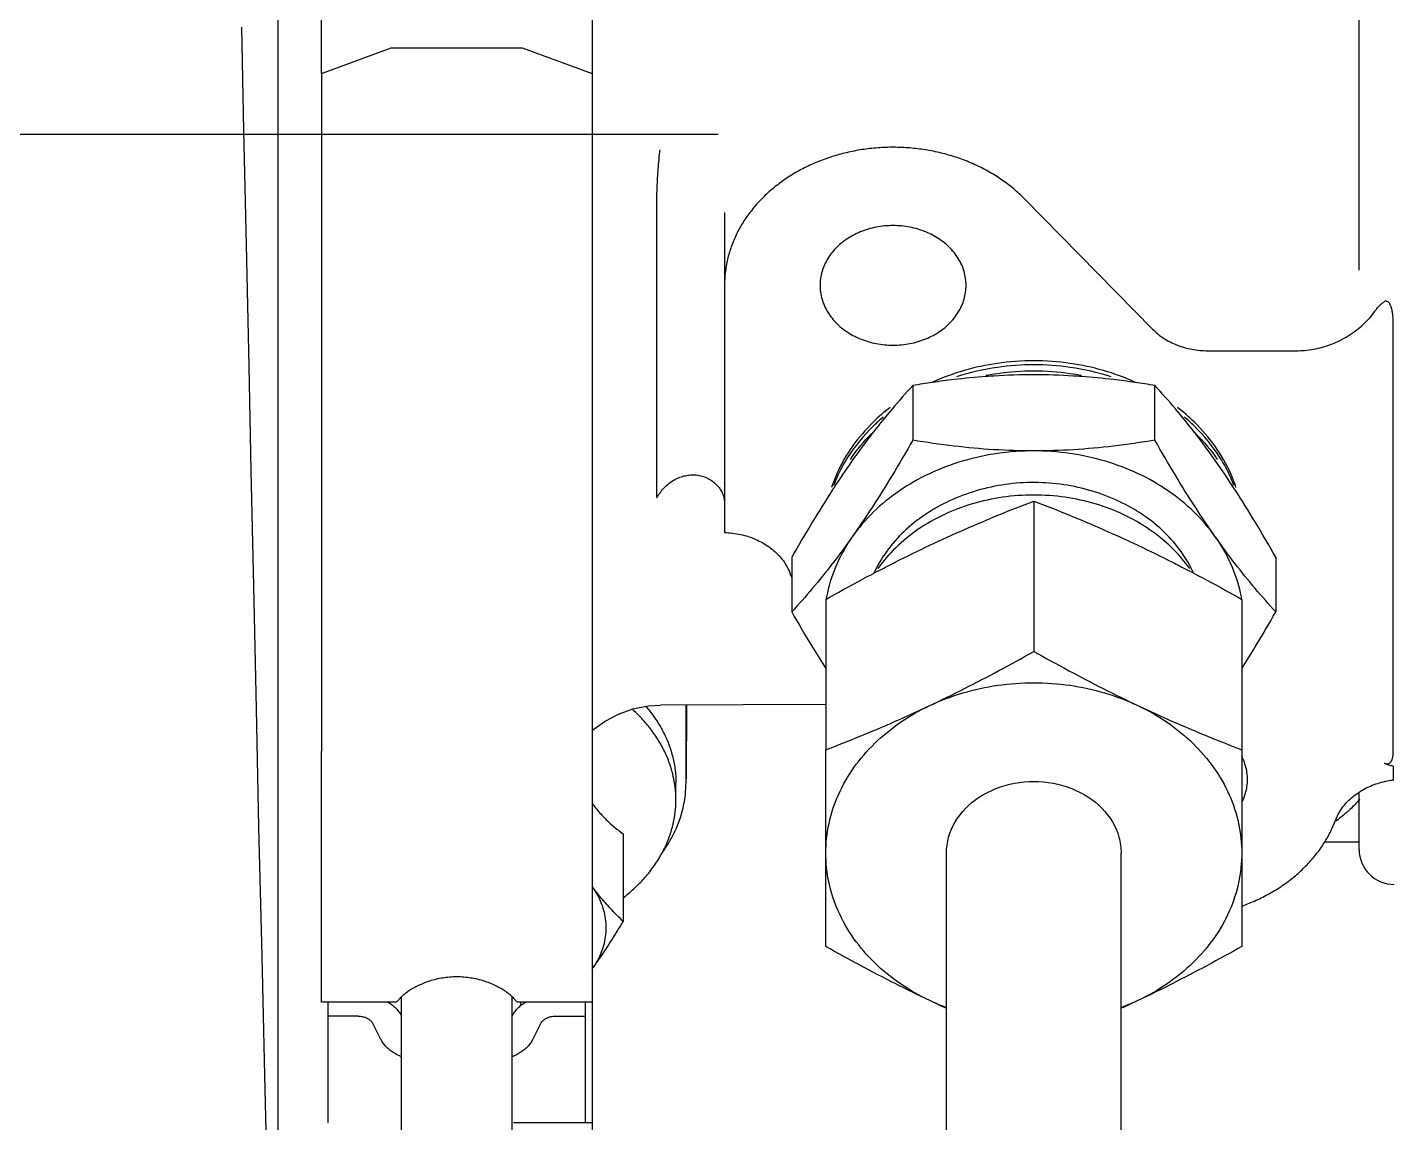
# Model space of a CAD drawing. Header units: millimetres. Extents: x 156850 to 204135, y 56350 to 74150.
# Drawn here: x 175018.2 to 175096.4, y 60736.4 to 60799.1 of the extents above; entities that cross this region are included whole.
import ezdxf

# ---------------------------------------------------------------- set-up
doc = ezdxf.new("R2010")
doc.units = ezdxf.units.MM
doc.header["$LTSCALE"] = 150
doc.linetypes.add('X-2F-PLAN$0$CENTER', pattern=[2, 1.25, -0.25, 0.25, -0.25])
doc.layers.add('-----33 Equipment', color=5, linetype='Continuous')

# ---------------------------------------------------------------- blocks, each defined once
blk = doc.blocks.new('X-2F-PLAN$0$A$C73FA2420')
at = {"color": 0, "linetype": 'X-2F-PLAN$0$CENTER', "ltscale": 2}
blk.add_line((1038.733949000714, 1095.974610281875), (1038.733949000714, 580.5806102819042), dxfattribs=at)
at = {"color": 0, "linetype": 'Continuous'}
for p, q in [((1111.381605029106, 605.7813373709214), (979.291750744218, 605.7821742640226)), ((989.0537537337514, 599.026806143811), (989.053552166326, 603.2823823142098)), ((989.0535686756484, 603.2823823179933), (998.1058028829284, 603.282519936678)), ((998.1058028829284, 603.282519936678), (998.9927989701973, 603.2825976224849)), ((998.9927989701973, 603.2825976224849), (999.0535517670214, 603.2826038200292)), ((999.0535517670214, 603.2826038200292), (999.856316522113, 603.2826909879223)), ((999.856316522113, 603.2826909879223), (1003.406619627029, 603.2829337253934)), ((1022.153963066172, 603.2835904581007), (1003.406619627029, 603.2829337253934)), ((1042.219865300925, 603.2844458235195), (1022.153963066172, 603.2835904581007)), ((1042.219865300925, 603.2844458235195), (1043.675944400718, 599.2845192342065)), ((1042.220031776465, 603.2845308731776), (1114.399016373791, 603.2914221155806)), ((982.1480526556261, 602.8984946683049), (988.2469129643869, 602.898401415383)), ((988.2469129643869, 602.898401415383), (989.0535703498172, 602.8984839572804)), ((988.2469943349715, 601.1804719201173), (988.2469129643869, 602.898401415383)), ((986.9193162888987, 599.8826675898163), (987.8274587030755, 600.3441025600187)), ((1043.675944400718, 599.2845192342065), (1043.67629964184, 591.7845192545792)), ((976.1437212955207, 598.707674994017), (989.3493815471884, 598.7076690946124)), ((976.1426565240836, 592.3576749945059), (989.3503747141222, 592.3576690942282)), ((982.1487686104374, 587.7829591879272), (982.1485554657411, 592.2829591757036)), ((988.8609863549937, 591.8647563580889), (989.0540929663694, 591.8647875683964)), ((989.0542863315204, 587.782382356294), (989.054084764095, 592.0379585194751)), ((1043.67629964184, 591.7845192545792), (1042.22059946612, 587.7844458656036)), ((986.919728311128, 591.1838830881752), (987.8279144286644, 590.7226339753252)), ((988.247529286542, 589.8863504818873), (988.2476106571266, 588.1684209866798)), ((982.1487645966699, 587.7829591935151), (970.1487759490265, 587.7823908086866)), ((982.1487503484823, 588.1685142394854), (988.2476106571266, 588.1684209866798)), ((989.0542856212705, 587.78960663412), (982.1487639364786, 587.7888942469144)), ((988.2476106571266, 588.1684209866798), (989.0542680426734, 588.1685035285191)), ((999.8570506874239, 587.7826910300064), (989.0543028396787, 587.7823823600193)), ((1003.407353792223, 587.7829337674193), (999.8570506874239, 587.7826910300064)), ((1022.155766756041, 587.7835905393003), (1003.407353792223, 587.7829337674193)), ((1042.22059946612, 587.7844458656036), (1022.155766756041, 587.7835905393003)), ((1114.515389386448, 587.7914634695044), (1042.220765940961, 587.7845309149125)), ((998.6935939759715, 586.0103081840207), (993.6731218422065, 586.0103081840207)), ((1006.08778574504, 574.4088676518877), (1006.050784264109, 583.8821890020045)), ((1017.919524550671, 584.0844453740283), (1034.724081660039, 584.0831361737219)), ((1000.633897747379, 582.9917313756305), (1001.598079161835, 582.9917313756305)), ((1001.031376659754, 582.4352277201251), (1001.695311447489, 582.4011133341119)), ((1001.695134581416, 582.3943627682747), (1001.942514296854, 582.3878813731135)), ((1001.695311447489, 582.4011133341119), (1006.056569140521, 582.4011133341119)), ((1001.942514296854, 582.3878813731135), (1006.056701172376, 582.3673098246218)), ((1034.254485053243, 580.2102446730132), (1015.933710292913, 580.2076186406775)), ((1014.522401965922, 576.3605041435803), (1011.390980035649, 576.3601746024797)), ((992.2350801773136, 574.4085949960281), (997.5829132454237, 574.4085652055219)), ((997.5829132454237, 574.4085652055219), (1003.496908116387, 574.4085949960281)), ((1012.107969161472, 574.4095011972822), (1003.496908116387, 574.4085949960281)), ((1024.351906868629, 569.4311178210191), (1021.220484938356, 569.4307882799185)), ((973.1303155736532, 567.5010349528166), (994.0212427347433, 567.501940373797)), ((994.020889659645, 567.5019403552287), (997.5827992776176, 567.5023151995265)), ((1017.73929534771, 562.5032512189937), (1009.128234302625, 562.5023450176814)), ((1027.582566072932, 555.7117464215262), (1035.041710593505, 563.043140806898)), ((973.1306617924711, 557.5010349709773), (994.0215889535611, 557.501940392016)), ((994.021942028543, 557.5019404105842), (997.5838516465155, 557.502315254882)), ((1021.219845571555, 555.5743819120107), (1024.351267501828, 555.5747114531114)), ((1026.342540967278, 552.548779845878), (1026.343241876108, 547.4876078803791)), ((997.5837376788259, 550.5960652488866), (992.2359046107158, 550.5960950393928)), ((1003.497732549673, 550.5960950393928), (997.5837376788259, 550.5960652488866)), ((1012.108793594874, 550.5970012405887), (1003.497732549789, 550.5960950392764)), ((1014.521123232436, 548.6476914075902), (1011.389701302163, 548.6473618664895)), ((998.2339490007143, 545.8439919694792), (998.2339490007143, 543.8787044173805)), ((997.7850333992392, 543.8785048460122), (1001.070313070086, 543.8793326216983)), ((997.8621387261664, 543.8785739931045), (1001.070313309901, 543.87933223648)), ((1030.960127043421, 543.8840347917867), (1075.116580731818, 543.8896496052039)), ((1002.567008242477, 541.9281738079153), (1001.764681970584, 541.9280486596981)), ((1003.322874899022, 541.9241831058753), (1027.984790613642, 541.9280005216133))]:
    blk.add_line(p, q, dxfattribs=at)
for points in [[(1025.45943968033, 607.4256074705045), (1032.396376344725, 607.5742698886315), (1038.951492006541, 607.7222635559156), (1044.857837406103, 607.8468087671208)], [(984.0306364421267, 606.5052721967804), (991.6885837867158, 606.6853786081192), (999.0577498066705, 606.8581779783126), (1005.854567594477, 607.0021400232217)], [(1005.854367327993, 607.0021360616083), (1012.870048747165, 607.1506382126827), (1019.491059918771, 607.2991952096927), (1025.459490196547, 607.4256084808148)], [(964.4696564393817, 605.9739529545186), (969.475586739718, 606.1177725482266), (974.4327297031414, 606.2608362627216), (979.3317749825073, 606.3924535894184), (984.0311036667554, 606.5052827430773)], [(1004.587646463071, 587.7829750829842), (1004.630516281934, 587.7391550174798), (1005.136380136944, 587.0489232452237), (1005.54116444313, 586.2842879823293), (1005.836526676663, 585.4564036465017), (1006.011162967421, 584.5744286717963), (1006.053229476092, 583.8822497295914)]]:
    blk.add_lwpolyline(points, dxfattribs=at)
blk.add_arc((997.7853036220185, 541.8785048685968), 2, 90.00793474551011, 180.0079347455097, dxfattribs=at)
for points, start_tangent, end_tangent in [([(988.2469943349715, 601.1804719201173), (988.2395791639574, 601.045080927317), (988.2174935098737, 600.9128402858041), (988.181251534028, 600.7868279943941), (988.1316968563478, 600.6699770888081), (988.0699829331134, 600.565007392317), (987.9975462118164, 600.474362207402), (987.9160726943519, 600.4001514491974), (987.8274587030755, 600.3441025600187)], (4.736550355221786e-05, -0.9999999988791386), (-0.8915169130564682, -0.452987410131782)), ([(985.922835413483, 598.7087127988925), (986.0168570353417, 598.9160285139224), (986.1606143409153, 599.1683062323136), (986.3253282568185, 599.394251577789), (986.5085432778578, 599.590496225981), (986.7075280903373, 599.754114621086), (986.9193162888987, 599.8826675898163)], (0.3778856662306148, 0.9258522685916486), (0.8915169130647802, 0.4529874101129385)), ([(988.8503663230222, 599.1881003793096), (988.66715130175, 598.9918557311757), (988.4681664893869, 598.828237336129), (988.2700347327627, 598.7067067893222)], (-0.6359842046711679, -0.7717020742551765), (-0.887090688100805, -0.4615951809598292)), ([(989.0563915648963, 599.4802714816178), (989.0150802388089, 599.4140457249014), (988.8503663230222, 599.1881003793096)], (-0.5164761959162857, -0.8563015468010876), (-0.6359842046175744, -0.7717020742982954)), ([(989.11977731972, 598.9080472179921), (989.0605620010756, 598.9914474553079), (989.0550232224632, 599.0279294681968)], (-0.7154899215305852, 0.6986230544331558), (0.003430566304979178, 0.999994115593597)), ([(989.3505182837835, 598.7087558560888), (989.3082733232295, 598.7517269944074), (989.202618607902, 598.847735764226), (989.11977731972, 598.9080472179921)], (-0.6910393935986695, 0.7228170975420593), (-0.8532218231500562, 0.521548195761836)), ([(989.351527722436, 592.3565676262951), (989.4325642395997, 592.4457626247895), (989.5688099851832, 592.6147759016021), (989.7115972421598, 592.8186224764213), (989.8567081046058, 593.0577977232169), (989.9995386694791, 593.3326655916753), (990.1342725713039, 593.6414484439883), (990.2547255791724, 593.9804944191128), (990.3550620754249, 594.3446314602043), (990.4305991431465, 594.7289749450283), (990.4775843264069, 595.1280843419954), (990.4934003340313, 595.5348887796863), (990.477121845237, 595.9417428239831), (990.4296272656647, 596.3411564488779), (990.3534144525183, 596.7263097832911), (990.2524368424201, 597.0907430162188), (990.1320256489562, 597.4282408176805), (989.9983035895275, 597.7339684278122), (989.8566326556029, 598.0064223799272), (989.7114455936244, 598.2457348288153), (989.5679916420486, 598.4504832085804), (989.4319016283844, 598.6192278750823), (989.3505182837835, 598.7087558560888)], (0.6907608144208028, 0.7230833266356447), (-0.691039393655688, 0.7228170974854293)), ([(986.919728311128, 591.1838830881752), (986.7079279366881, 591.31239271292), (986.5089276264189, 591.4759703839081), (986.3256940166466, 591.6721775348997), (986.1609586983686, 591.8980891692918), (986.0171774956398, 592.150337464991), (985.9235518833157, 592.3566164094955)], (-0.8915993892061057, 0.4528250535983576), (-0.3783221142061763, 0.9256740127616944)), ([(988.2728752332041, 592.3587963610771), (988.4684786093421, 592.2386303063831), (988.6674789197277, 592.0750526355114), (988.8507125293836, 591.8788454845198)], (0.8863434840020052, -0.4630283235047342), (0.6360916240156783, -0.7716135340041641)), ([(989.0553569606273, 592.0368353492813), (989.0608897128841, 592.0732856853865), (989.1200971042272, 592.1566234984202)], (-0.003540087485369931, 0.999993733867971), (0.7156937167812004, 0.6984142780350073)), ([(989.1200971042272, 592.1566234984202), (989.2028700488154, 592.2168416720815), (989.3085341465194, 592.3128229500144), (989.351527722436, 592.3565676262951)], (0.8534589701901562, 0.521160038952688), (0.690760814450243, 0.7230833266107927)), ([(988.8507125293836, 591.8788454845198), (989.0154478476616, 591.6529338501277), (989.0567655293271, 591.5867164119845)], (0.6360916238322141, -0.7716135341553445), (0.5165823693183369, -0.8562374995941504)), ([(987.8279144286644, 590.7226339753252), (987.9165337343002, 590.6666032174253), (987.9980142838322, 590.5924091287889), (988.0704595921561, 590.501778764592), (988.1321834577248, 590.3968216960784), (988.1817492019618, 590.2799809327116), (988.2180031120079, 590.1539760620217), (988.2401012908667, 590.0217399473186), (988.247529286542, 589.8863504818873)], (0.8915993892163349, -0.452825053582363), (4.736547918985229e-05, -0.9999999988794315)), ([(990.9564999206923, 587.7816422948963), (991.0194296451518, 587.7350078616291)], (0.8022904157957595, -0.5969339064957118), (0.8045723733524421, -0.5938546085038349)), ([(991.0234035733156, 587.7362598467735), (990.9640888138674, 587.77773805568)], (-0.823927751318445, 0.5666948566992409), (-0.8150480243792887, 0.5793934051704377)), ([(991.0194296451518, 587.7350078616291), (991.2712605244014, 587.5519866427057), (991.7055139297154, 587.2486103376141), (992.1601965148002, 586.9451038730913), (992.6367075538728, 586.6398212815984), (993.1388072335394, 586.3297211366007), (993.6731218422065, 586.0103081840207)], (0.804572373359944, -0.5938546084912547), (0.861665548580384, -0.5074765830949093)), ([(995.6479915718082, 587.777626021707), (995.2978835689137, 587.5518920376198), (994.819356400054, 587.3121025952278), (994.3242498856271, 587.1389228379121), (993.817988515948, 587.0342501595151), (993.3061189968139, 586.9992313755793), (992.7942494777963, 587.0342501595151), (992.2879881082335, 587.1389228379121), (991.7928815938067, 587.3121025952278), (991.3143544249469, 587.5518920376198), (991.0234035733156, 587.7362598467735)], (-0.8150718925663587, -0.5793598276959515), (-0.8239277511737599, 0.5666948569077942)), ([(993.6731218422065, 586.0103081840207), (993.9864147218177, 586.3297166246921), (994.3072132030502, 586.6398161742836), (994.6408195450203, 586.9451012338977), (994.9915420496836, 587.2486107053119), (995.3623462995747, 587.5519880774082), (995.6593317493098, 587.7834140196792)], (0.6909177556848999, 0.722933368215479), (0.794884525420788, 0.6067607364089292)), ([(1000.412341166171, 587.7839988754131), (1000.188025263138, 587.606304945075), (999.8930462860735, 587.3557450521039), (999.6196054674219, 587.1024908492109), (999.365506228758, 586.8445331396069), (999.1282546849689, 586.5791390832164), (998.9051868529059, 586.3026633557165), (998.6935939759715, 586.0103081840207)], (-0.7921738640847894, -0.6102954768473526), (-0.5645882051199241, -0.8253727392151653)), ([(995.026095054578, 586.0045272288844), (995.2666573839961, 585.7060386365047), (995.8327906372724, 585.0923522118828), (996.4398852435406, 584.549473164021), (997.0827616858296, 584.0820331454743), (997.5607963480288, 583.796595285181)], (0.6115960722629502, -0.7911701741042401), (0.8777693981341025, -0.4790833786510421)), ([(1001.584325734293, 583.0660073693725), (1002.097804836696, 583.168811138894), (1002.81413308077, 583.3887446866138), (1003.511860325816, 583.6940201898105), (1004.185033808812, 584.0820331454743), (1004.827910251101, 584.549473164021), (1005.435004857369, 585.0923522118828), (1005.824566493044, 585.5020750591066)], (0.9879169342747536, 0.1549842926647443), (0.6656401466239885, 0.746272869131646)), ([(1005.988067668397, 584.7130904680234), (1005.792091664625, 584.5494731632061), (1005.149215222686, 584.082033145125), (1004.476041740156, 583.6940201896941), (1003.77831449511, 583.3887446864974), (1003.061986250919, 583.1688111387775), (1002.333168467623, 583.0360959420796), (1001.598079161835, 582.9917313756305)], (-0.7574361125538652, -0.6529092857342466), (-0.9999999999998191, 0)), ([(997.5607963480288, 583.796595285181), (997.7559351688251, 583.6940201898105), (998.4536624138709, 583.3887446866138), (999.1699906579452, 583.168811138894), (999.8988084412413, 583.0360959420796), (1000.633897747379, 582.9917313756305)], (0.8777693981417806, -0.4790833786358131), (1.000000000000218, 0)), ([(997.5613391881343, 583.7992099553812), (998.434460857301, 583.2483151509077), (1000.03278972744, 582.6157505931915), (1001.031397913001, 582.4354340761784)], (0.8093748940691468, -0.5872923299775252), (0.9947380596130546, -0.1024509285342427)), ([(1018.234386284719, 583.882419139496), (1018.513631123235, 583.645280130615), (1018.744575515739, 583.3886000785278), (1018.929330771789, 583.1185020544217), (1019.071772071766, 582.8346026004874), (1019.172197895125, 582.5358271945152), (1019.226711620926, 582.2312333945301), (1019.234645058168, 581.9302887854865), (1019.197155389353, 581.6351622255752), (1019.11477275833, 581.3496948500979), (1018.988436716376, 581.0794462469057), (1018.820728887222, 580.8319658857072), (1018.61696278688, 580.6161497946014), (1018.385268231621, 580.4406271902844), (1018.135332185659, 580.3120165962027), (1017.875687651569, 580.2338905932265), (1017.612705603708, 580.2077984650969)], (0.8042271459386279, -0.5943220488383616), (-0.9999998294599035, 0.0005840202442133373)), ([(1017.917745457613, 584.0843444723869), (1018.214088052744, 583.8972755076829)], (0.8781442623701701, -0.4783959181113132), (0.8096641092933988, -0.5868935424096345)), ([(1018.214088052744, 583.8972755076829), (1018.234386284719, 583.882419139496)], (0.8096641084318673, -0.58689354359457), (0.8042271460169375, -0.5943220487371911)), ([(1034.724081660039, 584.0831361737219), (1035.722455995623, 584.0630510416813), (1036.759795094025, 584.0020047412836), (1037.839300159365, 583.8975920128287)], (0.9999999800383077, 0.000199808599518743), (0.9934300805302783, -0.1144407055997705)), ([(1000.633897747379, 582.9917313756305), (1001.3689870534, 583.0360959420796), (1001.584325734293, 583.0660073693725)], (1.000000000000085, 0), (0.9879169342752828, 0.1549842926632395)), ([(1015.933710292913, 580.2076186406775), (1015.89994596818, 579.7434147429303), (1015.822869559634, 579.2869814436999), (1015.703494926216, 578.844323919795), (1015.543391892221, 578.421263062628), (1015.344665835262, 578.0233620736981), (1015.109930010047, 577.6558533220086), (1014.842271178728, 577.3235695253825), (1014.545209030388, 577.0308802163927), (1014.222649888135, 576.7816342742299), (1013.878835349693, 576.5791093258886), (1013.518286514678, 576.4259686509031)], (-0.02555191802889645, -0.9996734964405084), (-0.9445387240290809, -0.3284000590880471)), ([(1035.041710593505, 563.043140806898), (1035.60206813633, 563.6494894018979), (1036.112910778844, 564.3178484676755), (1036.569654216641, 565.0422200130997), (1036.968199710944, 565.8161032752832), (1037.304971921956, 566.632555873075), (1037.576948142028, 567.4842502077227), (1037.781687658513, 568.3635431146831), (1037.917353266501, 569.262543990917), (1037.982727706549, 570.173187038803), (1037.977224129834, 571.0872995742247), (1037.900891953381, 571.9966782302945), (1037.75441621861, 572.8931626768899), (1037.539111390826, 573.7687082712073), (1037.256909574964, 574.6154582455056), (1036.910343174124, 575.4258142405888), (1036.502522118622, 576.1925045654061), (1036.037105920957, 576.9086494314834), (1035.518271197216, 577.5678221975104), (1034.950674316497, 578.1641072359052), (1034.339407736203, 578.6921547750826), (1033.689956674119, 579.1472261757008), (1033.008149100584, 579.5252376245917), (1032.300104151829, 579.822796579625), (1031.572173748282, 580.0372335066204), (1030.830890610814, 580.1666236371966), (1030.08322771464, 580.2098072691006)], (0.7131876632930989, 0.7009731499326062), (-0.9999999944953949, -0.0001049220784103298)), ([(1011.390980035649, 576.3601746024797), (1009.369031149079, 575.1736044238787), (1008.142063060077, 574.4155542305089)], (-0.8682738548693562, -0.4960851871910327), (-0.8452307064521591, -0.5344015838958605)), ([(1015.690975124249, 572.8954167460906), (1014.142394820927, 574.0373784393887), (1012.726413836121, 575.1817643545801), (1011.390980035649, 576.3601746024215)], (-0.8173237157662111, 0.5761787427926532), (-0.7360651137472143, 0.6769107388159503)), ([(1013.518286514678, 576.4259686509031), (1013.352368617314, 576.3670656955219)], (-0.9445387240931757, -0.3284000589047733), (-0.9401773706637316, -0.3406853558483932)), ([(1018.482505578198, 573.9586384666036), (1018.360215464141, 574.0381442212965), (1016.529524790472, 575.1824976149946), (1014.522401965922, 576.3605041435221)], (-0.8377115749739382, 0.5461129161205905), (-0.8682044839036815, 0.4962065841257055)), ([(989.1367483994691, 568.4554402164067), (990.11048749357, 570.4432619190775), (991.1396132739028, 572.4151933633839), (992.2350801773136, 574.4085949960863)], (0.4275094816813682, 0.9040108644658943), (0.4896851499756668, 0.8718993370184426)), ([(989.1367483995855, 568.4554402164067), (991.3138775288826, 571.6230258155847), (994.2472129386151, 573.6905336902128), (997.5829132454237, 574.4085652055219)], (0.4275094817108079, 0.9040108644520626), (0.9999999999999651, -9.195953852327366e-12)), ([(997.5829132454237, 574.4085652055219), (1000.918663271354, 573.6905336900963), (1003.852141843061, 571.6230258155265), (1006.029490308021, 568.4554402162903)], (0.9999999999999569, -9.195822856802949e-12), (0.4275606362289374, -0.9039866715541406)), ([(1003.496908116387, 574.4085949960863), (1004.292762117693, 572.4009626954212), (1005.128105431795, 570.4316476199892), (1006.029490308021, 568.4554402162903)], (0.3586706429266817, -0.9334641770858497), (0.4275606362004118, -0.9039866715676381)), ([(1012.107969161472, 574.4095011972822), (1013.211369499681, 572.401601484511), (1013.786128329113, 571.3140798434033)], (0.4897379966103272, -0.8718696546366348), (0.4616179849927172, -0.887078821712695)), ([(1012.16714137129, 574.3826164472848), (1012.119603729923, 574.3907288180781)], (-0.9852417423183202, 0.1711686571547469), (-0.986248346210653, 0.1652700807747481)), ([(1015.690975124366, 572.8954167459742), (1012.483059728169, 574.321191046678), (1012.16714137129, 574.3826164472848)], (-0.817323715770999, 0.5761787427858139), (-0.9852417421744792, 0.1711686579872439)), ([(1030.083664857666, 574.739805715275), (1029.686160188285, 574.7114805206074), (1029.294038916123, 574.6270110469195), (1028.912603808334, 574.4875395988929), (1028.547013120726, 574.2949522885028), (1028.202210840071, 574.051853529003), (1027.882859825739, 573.7615308138193), (1027.593278752407, 573.4279102598084), (1027.337383707054, 573.0555035124999), (1027.118635231629, 572.6493467345135), (1026.939991523628, 572.2149324992206), (1026.803868432879, 571.7581355142174), (1026.712106790626, 571.2851331747952), (1026.66594751575, 570.8023220264004), (1026.666014833259, 570.3162312615314), (1026.712307832786, 569.833434423781), (1026.804200480809, 569.3604605122819), (1026.940450086957, 568.903705687786), (1027.119214109029, 568.4693467757315), (1027.338075070526, 568.0632577351062), (1027.594073252054, 567.6909302237909), (1027.883746717591, 567.3573993325117), (1028.203178130323, 567.0671754943905), (1028.548047728487, 566.8241834890796), (1028.913691742229, 566.6317093666294), (1029.2951654637, 566.4923560090829), (1029.687310115085, 566.4080079317791), (1030.084683001274, 566.3798057796084)], (-0.9999999880193416, -0.0001547899049756873), (0.9999999945126836, 0.0001047627896547102)), ([(1030.084822612815, 566.3798057978274), (1030.482327282079, 566.4081309923786), (1030.874448554358, 566.4926004661829), (1031.25588366203, 566.6320719142095), (1031.621474349638, 566.8246592244832), (1031.96627663041, 567.0677579840994), (1032.285627644625, 567.358080699225), (1032.575208718074, 567.691701253294), (1032.83110376331, 568.0641080004862), (1033.049852238852, 568.4702647785889), (1033.228495946736, 568.9046790138236), (1033.364619037602, 569.361475998885), (1033.456380679738, 569.8344783383072), (1033.502539954614, 570.3172894865857), (1033.502472637105, 570.8033802515129), (1033.456179637695, 571.286177089205), (1033.364286989672, 571.7591510007042), (1033.228037383524, 572.2159058253164), (1033.049273361219, 572.6502647374291), (1032.830412399839, 573.0563537778798), (1032.574414218427, 573.4286812893115), (1032.28474075289, 573.7622121805907), (1031.965309340041, 574.0524360185955), (1031.620439741993, 574.2954280240228), (1031.254795728135, 574.4879021464731), (1030.873322006781, 574.6272555040196), (1030.481177355396, 574.7116035813233), (1030.083804469206, 574.7398057333776)], (0.9999999880199674, 0.0001547899050240049), (-0.9999999945128264, -0.0001047627982182266)), ([(1020.051913380274, 572.8958745492855), (1018.482505578198, 573.9586384666036)], (-0.8173236919437225, 0.5761787765854943), (-0.8377115749897784, 0.5461129160971468)), ([(1023.100811858196, 570.7218383142026), (1022.257394281216, 571.695292565506), (1019.300730220508, 573.7799576082034), (1018.52198536112, 574.0801261598244)], (-0.6099215928618148, 0.7924617659930192), (-0.9494584565673995, 0.3138927193368299)), ([(1020.228918416426, 573.1608998245792), (1019.071813234477, 573.780095492315), (1018.618537145667, 573.9653374429909)], (-0.8450820871725073, 0.5346365737022565), (-0.9360993822519917, 0.3517356202435603)), ([(1021.220484938356, 569.4307882799185), (1019.198645569268, 570.6176926111802), (1017.371084431652, 571.7606625957997), (1015.690975124249, 572.8954167460906)], (-0.8682044839012499, 0.4962065841299008), (-0.8173237157697839, 0.5761787427877383)), ([(1020.605407892261, 562.502520400798), (1020.012786312611, 566.6068334453157), (1018.30602172378, 570.2162484672735), (1015.690975124366, 572.8954167459742)], (4.614229969201501e-05, 0.9999999989354412), (-0.8173237157612524, 0.5761787427997477)), ([(1021.582274910645, 571.7679765135981), (1020.051913380274, 572.8958745492855)], (-0.7917528990377656, 0.6108415071567148), (-0.8173236919424542, 0.5761787765871864)), ([(1020.124216365512, 573.0042007475859), (1021.597688736627, 571.7833318571211)], (0.8283838981186917, -0.5601607959663033), (0.7068374256258226, -0.7073760341815698)), ([(1022.553472892614, 571.1172483739792), (1022.028194396524, 571.6959316671127), (1020.228918416426, 573.1608998245792)], (-0.645157955317337, 0.7640492213796191), (-0.8450820871865584, 0.5346365736800933)), ([(1021.597688736627, 571.7833318571211), (1021.702372856205, 571.6770795579068)], (0.7068374255870433, -0.7073760342225064), (0.696799654420584, -0.7172658095837094)), ([(1013.618635830353, 553.3549739278969), (1015.926159711322, 555.0051272449782), (1017.710298211197, 557.6082581357914), (1018.671792256646, 560.792906369199), (1018.683434358682, 564.1305999914184), (1017.746426297235, 567.3211300672847), (1015.979057059856, 569.9470919861924), (1013.613480263622, 571.654922546295)], (0.910019354871953, 0.4145657652994598), (-0.9097879661900564, 0.415073314699717)), ([(1013.786128329113, 571.3140798434033), (1014.238877666648, 570.4322924799053), (1015.206713156076, 568.4564059987315)], (0.4616179849871577, -0.8870788217156963), (0.4275606362062613, -0.903986671564898)), ([(1013.86714473716, 553.575527705194), (1015.06129655824, 554.5982956226799), (1016.948368883925, 557.3433021355304), (1017.95255320624, 560.7107114113169), (1017.952730707475, 564.2943663112819), (1016.948879978387, 567.6620274186134), (1015.062079600757, 570.4075072199921), (1013.865994658321, 571.4320173260057)], (0.8160657291809416, 0.577959103792387), (-0.8161247529544178, 0.5778757544794613)), ([(1021.700854954077, 571.676149122999), (1021.582274910645, 571.7679765135981)], (-0.7895398311449765, 0.6136993197296617), (-0.7917528989414321, 0.6108415072810851)), ([(1022.987018770655, 570.6344075418892), (1021.700854954077, 571.676149122999)], (-0.7642469089197544, 0.644923764647128), (-0.7895398310701347, 0.6136993198252122)), ([(1024.351906868629, 569.4311178210191), (1023.006702148356, 570.6177867472288), (1022.987018770655, 570.6344075418892)], (-0.736065113758948, 0.6769107388031994), (-0.76424690891616, 0.6449237646417033)), ([(1020.605407892144, 562.502520400798), (1020.67682306387, 564.7860464631813), (1020.884256245219, 567.074405323423), (1021.22048493824, 569.4307882799185)], (4.614232324155405e-05, 0.9999999989354573), (0.1633946995646378, 0.9865607797566872)), ([(1024.528396670008, 568.2917784138117), (1024.351906868629, 569.4311178210191)], (-0.1423788464079922, 0.9898122367881603), (-0.163311624887448, 0.9865745350334377)), ([(988.6948953270912, 567.5046388325281), (989.1367483994691, 568.4554402164067)], (0.4153544232726114, 0.9096596633179083), (0.427509481646114, 0.9040108644828673)), ([(988.7470210972242, 567.5418187287287), (989.1367483995855, 568.4554402164067)], (0.3571470712043416, 0.9340481623182016), (0.4275094816330644, 0.9040108644888071)), ([(1006.029490308021, 568.4554402162903), (1007.188111204654, 564.5698231019196), (1007.188254366629, 560.4348073526053), (1006.02990252478, 556.5491902381182)], (0.4275606361340912, -0.9039866715990126), (-0.427509481644524, -0.9040108644834183)), ([(1006.029490308021, 568.4554402162903), (1007.003367046011, 566.4676256052917), (1008.032629369525, 564.495714492281), (1009.128234302625, 562.5023450176814)], (0.4275606362179188, -0.9039866715593926), (0.4897379966175153, -0.8718696546325765)), ([(1015.206713156076, 568.4564059987315), (1016.11300656572, 566.4690295135952), (1016.949078312726, 564.4971163938753), (1017.73929534771, 562.5032512189937)], (0.4275606362148673, -0.9039866715607383), (0.3586706429398376, -0.9334641770808275)), ([(1024.86546397896, 565.2256705499021), (1024.687886302127, 567.0750754682813), (1024.528396670008, 568.2917784138117)], (-0.07306061833681156, 0.9973275019010459), (-0.1423788464453585, 0.989812236782836)), ([(1024.543278442812, 556.7039441902307), (1025.618060040404, 560.4185947093065), (1025.618464077241, 564.5861025879276), (1024.543620064738, 568.302904682816)], (0.4122918293094828, 0.9110518357835972), (-0.4122174410001813, 0.91108549617213)), ([(997.5827935560374, 567.4993082794826), (998.4945490884129, 567.3769547792035), (1000.136854864541, 566.4114726323751), (1001.273402825696, 564.6717339187744), (1001.679085709155, 562.5023152271751)], (0.999999994744722, 0.0001025224784799882), (4.010216018207186e-05, -0.9999999991959164)), ([(1024.846735866857, 558.079107285128), (1025.389595674817, 560.4191816906095), (1025.389816218638, 564.5867379232077), (1024.846478372347, 566.9291875769268)], (0.3090342953267511, 0.9510508947010871), (-0.3090834118083424, 0.9510349333988151)), ([(1024.966344501125, 562.5019663643907), (1024.895141368383, 564.7864700435894), (1024.86546397896, 565.2256705499021)], (7.408709416758752e-05, 0.9999999972555191), (-0.07306061831610361, 0.9973275019025212)), ([(1024.935930398409, 565.2403671828797), (1025.045656245202, 564.5867994769942), (1025.195019669714, 562.5019449981046)], (0.1882747221014817, -0.9821164029879237), (-0.0001185007111559215, -0.9999999929788574)), ([(1001.679085709155, 562.5023152271751), (1001.273553044419, 560.3328965355759), (1000.137125549372, 558.5931578219752), (998.4948866267223, 557.627675675205), (997.5838573682122, 557.5053221749258)], (3.462188059075874e-05, -0.9999999994007078), (-0.9999999947452078, -0.0001025145041944651)), ([(1009.128234302509, 562.5023450176814), (1008.025133769377, 560.4947127170162), (1006.997760132188, 558.5253976417007), (1006.029902524664, 556.5491902380018)], (-0.4896851499754238, -0.8718993370185987), (-0.4275094816859061, -0.9040108644638408)), ([(1017.73929534771, 562.5032512188773), (1016.943457613583, 560.4953515061061), (1016.108235443826, 558.5260425016168), (1015.207125372719, 556.5501560203847)], (-0.3586201562360099, -0.9334835743286622), (-0.427509481674206, -0.9040108644692992)), ([(1015.690016074223, 552.1108071940835), (1018.305309890653, 554.7893459380139), (1020.012407554081, 558.3983500602772), (1020.605407892261, 562.502520400798)], (0.8174340149746396, 0.5760222488433067), (4.614235897949335e-05, 0.9999999989354256)), ([(1021.219845571555, 555.5743819120107), (1020.881819179049, 557.9478208384244), (1020.675725316396, 560.2333921932732), (1020.605407892144, 562.502520400798)], (-0.1633116248810429, 0.9865745350345223), (4.614229983824143e-05, 0.9999999989354429)), ([(1024.865150525467, 559.779430026596), (1024.895740211708, 560.2325779167004), (1024.966344501125, 562.5019663643907)], (0.07317352365216483, 0.9973192244394741), (7.410571420633774e-05, 0.999999997254215)), ([(1025.195019669714, 562.5019449981046), (1025.04546394432, 560.4192432407872), (1024.935489031719, 559.7647181825014)], (-0.0001185007251579836, -0.9999999929787854), (-0.1884393648653993, -0.9820848261575641)), ([(1024.528015350574, 556.7151501905173), (1024.689399476047, 557.9472565503092), (1024.865150525467, 559.779430026596)], (0.1424434414518747, 0.9898029430079763), (0.07317352367019134, 0.9973192244380603)), ([(989.1371606162284, 556.5491902380018), (988.6959806870436, 557.4983763236087)], (-0.4275606362310105, 0.9039866715532681), (-0.4154254671896217, 0.9096272210143473)), ([(989.1371606162284, 556.5491902381182), (988.747957639047, 557.4612754866248)], (-0.427560636299579, 0.9039866715207763), (-0.3573194256686726, 0.9339822418225696)), ([(992.2359046108322, 550.5960950393928), (991.1326667317189, 552.6036918804748), (990.1051572833676, 554.572985460225), (989.1371606162284, 556.5491902380018)], (-0.4897379966076717, 0.8718696546379965), (-0.4275606361949123, 0.9039866715702543)), ([(997.5837376788259, 550.5960652488866), (994.247987652896, 551.3140967641957), (991.3145090810722, 553.3816046388238), (989.1371606162284, 556.5491902381182)], (-1.00000000000004, -1.014539152143696e-10), (-0.4275606361654536, 0.9039866715841006)), ([(1006.02990252478, 556.5491902381182), (1003.852773395367, 553.381604638882), (1000.919437985634, 551.3140967641957), (997.5837376788259, 550.5960652488866)], (-0.4275094816845619, -0.9040108644644914), (-0.9999999999999651, 5.537563515423218e-11)), ([(1006.029902524664, 556.5491902380018), (1005.123551139026, 554.5613756268867), (1004.287621803582, 552.5894645139924), (1003.497732549789, 550.5960950392764)], (-0.4275094816767722, -0.9040108644681082), (-0.3586201562338243, -0.9334835743293469)), ([(1015.207125372719, 556.5501560203847), (1014.233611777541, 554.5627795351902), (1013.787256965414, 553.6934636358055)], (-0.4275094816895877, -0.9040108644621421), (-0.461555517980842, -0.8871113254951473)), ([(1024.351267501828, 555.5747114531114), (1024.528015350574, 556.7151501905173)], (0.1633946995203939, 0.9865607797640025), (0.142443441397007, 0.9898029430160156)), ([(1015.690016074223, 552.1108071940835), (1017.381321336608, 553.2523789280094), (1019.212063166429, 554.3963740607142), (1021.219845571555, 555.5743819120107)], (0.8174340150270253, 0.5760222487688446), (0.8682738548709299, 0.4960851871883782)), ([(1022.986202793894, 554.3718495956855), (1023.016127791139, 554.3971147713019), (1024.351267501828, 555.5747114531114)], (0.7643991478229808, 0.6447433154504816), (0.7362324042774496, 0.6767287838505763)), ([(1027.582566072932, 555.7117464215262), (1027.306964722578, 555.4084188729175), (1027.06076083926, 555.0694966022274), (1026.847019543173, 554.6991990286042), (1026.668401810457, 554.3021361790015), (1026.527131346287, 553.8832512949011), (1026.424966899795, 553.447759291681), (1026.363180369255, 553.0010818354785), (1026.342540967278, 552.548779845878)], (-0.7131876632901704, -0.7009731499351299), (0.000138487451519834, -0.9999999904105835)), ([(1018.522002114216, 550.9281018823967), (1019.299448574544, 551.2276194774895), (1022.255935174529, 553.3110541498754), (1023.099805408739, 554.2846091265092)], (0.949487308205742, 0.3138054358296107), (0.6100664388069365, 0.7923502636090773)), ([(1020.227817288833, 551.8463853097055), (1022.027221472817, 553.3108651707298), (1022.552212595823, 553.8889982557157)], (0.8451956010487511, 0.5344571039550294), (0.6453254684541277, 0.7639077429666484)), ([(1021.69920244033, 553.329932357301), (1022.986202793894, 554.3718495956855)], (0.7896869472114575, 0.6135100043225296), (0.7643991478005948, 0.644743315468939)), ([(1013.787256965414, 553.6934636358055), (1013.204509196919, 552.5908664155868), (1012.108793594874, 550.5970012405887)], (-0.4615555179833418, -0.8871113254936853), (-0.4896851499693036, -0.8718993370220613)), ([(1020.050982295419, 552.1112869594945), (1021.575857608346, 553.2344766812748)], (0.8174335753705294, 0.576022872685696), (0.791987145389634, 0.6105377642190224)), ([(1021.591865526629, 553.2185754515231), (1020.123219082598, 552.0030093438108)], (-0.7074265822790166, -0.7067868353930066), (-0.8284944378880935, -0.559997291411697)), ([(1021.575857608346, 553.2344766812748), (1021.600074247108, 553.2531593422755), (1021.69920244033, 553.329932357301)], (0.7919871454049026, 0.6105377642002858), (0.7896869470694399, 0.6135100045035256)), ([(1021.700728205615, 553.3289468790754), (1021.591865526629, 553.2185754515231)], (-0.6969953403607541, -0.7170756553649856), (-0.7074265823985696, -0.7067868352733883)), ([(1011.389701302163, 548.6473618664895), (1012.735378368874, 549.8338608763879), (1014.150646318216, 550.9764405472088), (1015.690016074223, 552.1108071940835)], (0.736232404257559, 0.6767287838722298), (0.8174340150070535, 0.5760222487971723)), ([(1015.690016074223, 552.1108071940835), (1012.481977496529, 550.6858069308219), (1012.168219958548, 550.6248331462266)], (-0.8174340150677076, -0.5760222487110847), (-0.985235201243313, -0.1712063031275929)), ([(1018.482495565433, 551.0495352311991), (1020.050982295419, 552.1112869594945)], (0.837794253901861, 0.5459860695374416), (0.8174335753895803, 0.576022872658709)), ([(1018.618400332518, 551.0427529964945), (1019.070619766717, 551.2274727632757), (1020.227817288833, 551.8463853097055)], (0.9361372686301244, 0.3516347739941221), (0.8451956010473366, 0.5344571039568649)), ([(1014.521123232436, 548.6476914075902), (1016.542577827, 549.8339627651148), (1018.370315176086, 550.9766100164852), (1018.482495565433, 551.0495352311991)], (0.8682738548714991, 0.4960851871872529), (0.8377942539079011, 0.5459860695291024)), ([(994.5493203820661, 550.5946753316093), (994.5898528456455, 550.4830981814885), (994.9269369503018, 549.6745116310776), (995.324732937268, 548.9081417198759), (995.7797253894387, 548.1907609368791), (996.2878926782869, 547.5287104386953), (996.8447429975495, 546.9278424481163), (997.4453536041547, 546.3934687778819), (998.0844171043718, 545.9303116393858), (998.7562842589105, 545.5424656185205), (999.4550158486236, 545.2333593022195)], (0.3362899256824992, -0.9417585071994672), (0.9352550662086021, -0.3539745204545126)), ([(1000.48219403089, 550.5903207336087), (1000.624999503954, 550.5224372030934), (1001.006473225425, 550.3830838457216), (1001.398617876926, 550.2987357684178), (1001.795990763116, 550.2705336161889)], (0.8918778656730788, -0.4522763234177723), (0.9999999945126142, 0.0001047627699625242)), ([(1001.796130374423, 550.2705336342915), (1002.193635043921, 550.2988588290173), (1002.585756316199, 550.3833283027052), (1002.967191423872, 550.52279975079), (1003.109234704869, 550.5903503549052)], (0.9999999880196836, 0.000154789907496478), (0.891861869190739, 0.4523078667071725)), ([(1008.144753180677, 550.5901467129006), (1009.382027624524, 549.825701369904), (1011.389701302163, 548.6473618664895)], (0.8451788443205989, -0.5344836022861071), (0.8682044839041879, -0.4962065841245981)), ([(1012.168219958548, 550.6248331462266), (1012.120397318737, 550.6166711619007)], (-0.9852352013193076, -0.1712063026769962), (-0.9862480896137212, -0.1652716119813091)), ([(1026.343241876108, 547.4876078803791), (1026.365344746155, 546.9901441729162), (1026.433621310862, 546.4867924210848), (1026.549465388525, 545.9818926937296), (1026.714198514004, 545.4799024435924), (1026.929021269199, 544.9855947145843), (1027.194719678606, 544.5045310842106), (1027.510577462497, 544.0442616009968), (1027.868962344248, 543.6192435132107), (1028.248321275925, 543.2522243768908), (1028.618541503325, 542.9631590329809)], (-0.001024571253153079, -0.9999994751267033), (0.8225489123598904, -0.5686943702700997)), ([(1000.658343031886, 543.8460284126922), (1000.087783265393, 544.3960611149087), (999.4179940575268, 545.2068706849823)], (-0.7506454247901183, 0.6607052642757404), (-0.5818261456949391, 0.8133131845641235)), ([(999.4550158486236, 545.2333593022195), (999.8066219463944, 545.0732511231909), (1000.141234568786, 544.8658530715038), (1000.454602050944, 544.6138006324181), (1000.742742667324, 544.3202966254903), (1001.001995216357, 543.9890705157886), (1001.074306214927, 543.8819352876744)], (0.9352550662029471, -0.3539745204699267), (0.5460382958107859, -0.8377602159971955)), ([(1001.074306214927, 543.8819352876744), (1001.22906553559, 543.6243310323916), (1001.421068347525, 543.2307127024978), (1001.575563913677, 542.813216976705), (1001.690589030739, 542.3771486887126), (1001.764681891771, 541.9280491378158)], (0.5460382958183799, -0.8377602159922153), (0.116602925714694, -0.9931786131987554)), ([(1028.618541503325, 542.9631590329809), (1028.79101061367, 542.8325618695817), (1028.9368837988, 542.6988608171814), (1029.056939892122, 542.563461946731), (1029.151971266721, 542.428166983882)], (0.8225280871808818, -0.5687244902414307), (0.5243473133457619, -0.8515044891174569)), ([(1002.567008187179, 541.9281733297976), (1002.580622233218, 542.0458563598222), (1002.610344795627, 542.166691227816), (1002.658825039398, 542.2927666109754), (1002.729132186505, 542.4240769951139)], (0.05199897272610996, 0.9986471383011792), (0.5241038169905117, 0.8516543835491922)), ([(1002.729132186505, 542.4240769951139), (1002.690864235628, 542.3357867646264), (1002.684658400831, 542.2548895340296), (1002.70788476523, 542.1761627973756), (1002.759116442525, 542.1050109271891), (1002.835550240008, 542.0433460921049), (1002.937328870292, 541.9915625617723), (1002.998397995951, 541.9698876022012), (1003.066836058628, 541.951562344213), (1003.143226655317, 541.9372074604034), (1003.228281791438, 541.9276839296799), (1003.322851073113, 541.9241831019754)], (-0.5241038169311973, -0.8516543835843166), (0.9999999881222622, 0.0001541395481101381)), ([(1027.984831337701, 541.9280005277251), (1028.149208178045, 541.9316255052108), (1028.298055905849, 541.9413972186157), (1028.432709008455, 541.9560813608114), (1028.554341135896, 541.97478971479), (1028.663951764465, 541.9968847783748), (1028.762366362731, 542.0219172561192), (1028.850237024715, 542.0495852191234), (1028.928059497266, 542.079717344779), (1028.996143712429, 542.1122603535186), (1029.054497357807, 542.1472243099124), (1029.102723269956, 542.1845695187803), (1029.165343013243, 542.2644076644792), (1029.181018843083, 542.3438859875896), (1029.151971266721, 542.428166983882)], (0.999999987965874, 0.0001551462430060078), (-0.5243473133266644, 0.8515044891278339))]:
    blk.add_spline(points, degree=3, dxfattribs=dict(at, start_tangent=start_tangent, end_tangent=end_tangent))
blk = doc.blocks.new('X-2F-PLAN$0$zw$C47F')
at = {"layer": '-----33 Equipment'}
blk.add_blockref('X-2F-PLAN$0$A$C73FA2420', (2898.048655769322, 848.0194521513768), dxfattribs=at)

msp = doc.modelspace()

# ---------------------------------------------------------------- block references
at = {"layer": '-----33 Equipment', "rotation": 90.00000000000001}
msp.add_blockref('X-2F-PLAN$0$zw$C47F', (176486.2969182868, 56856.21575695537), dxfattribs=at)

doc.saveas('drawing.dxf')
